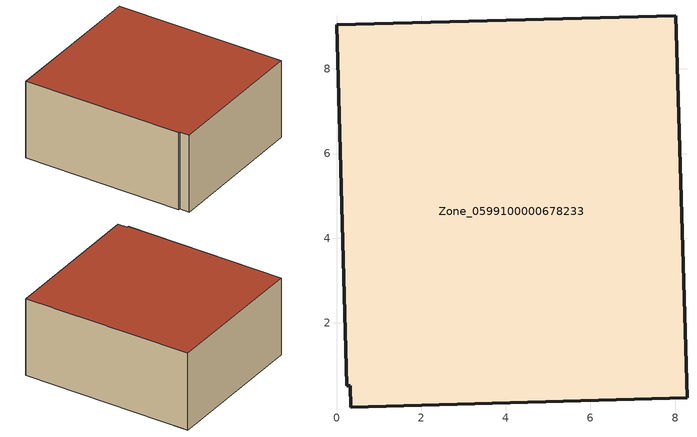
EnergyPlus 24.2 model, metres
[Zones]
Zone_0599100000678233
 floor ground (C_G): 0.32,0.51 0.24,0.51 0,9.04 8.02,9.26 8.28,0.23 0.34,0 z6.58
 wall outside (C_F): 8.28,0.23 8.02,9.26 0,9.04 0.24,0.51 0.32,0.51 0.34,0 8.28,0.23 z6.58:10.79
 roof outside (C_R): 0.34,0 8.28,0.23 8.02,9.26 0,9.04 0.24,0.51 0.32,0.51 z10.79
[BUILDING]
Pand.0599100000678233: North Axis=0; Terrain=City; Loads Convergence Tolerance Value=0.04; Temperature Convergence Tolerance Value=0.4; Solar Distribution=FullExterior; Maximum Number of Warmup Days=25; Minimum Number of Warmup Days=1
[Site:Location]
Rotterdam.The.Hague.AP_ZH_NLD Design_Conditions: Latitude=51.96; Longitude=4.45; Time Zone=1; Elevation=-4.5
[SITE:GROUNDTEMPERATURE:BUILDINGSURFACE]
18, 18, 18, 18, 18, 18, 18, 18, 18, 18, 18, 18
[MATERIAL] Thermal Absorptance=0.9; Solar Absorptance=0.7; Visible Absorptance=0.7
Name | Roughness | Thickness | Conductivity | Density | Specific Heat
G.D.1965 | MediumSmooth | 0.15 | 1 | 540 | 1210
F.D.1965 | Rough | 0.3 | 0.857143 | 1920 | 840
R.D.1965 | MediumRough | 0.2 | 0.08 | 1500 | 1000
[CONSTRUCTION]
C_G: G.D.1965
C_F: F.D.1965
C_R: R.D.1965
[ZONE]
Zone_0599100000678233: Type=1; Multiplier=1; Ceiling Height=Autocalculate; Volume=Autocalculate; Floor Area=autocalculate; Part of Total Floor Area=Yes
[ZONEINFILTRATION:DESIGNFLOWRATE]
Infil_Zone_0599100000678233: Zone or ZoneList or Space or SpaceList=Zone_0599100000678233; Schedule=AlwaysOn; Design Flow Rate Calculation Method=Flow/Area; Flow Rate per Floor Area=0.0042; Constant Term Coefficient=1; Temperature Term Coefficient=0; Velocity Term Coefficient=0; Velocity Squared Term Coefficient=0
[HVACTEMPLATE:ZONE:IDEALLOADSAIRSYSTEM]
Zone_0599100000678233: Maximum Heating Supply Air Temperature=50; Minimum Cooling Supply Air Temperature=13; Maximum Heating Supply Air Humidity Ratio=0.0156; Minimum Cooling Supply Air Humidity Ratio=0.0077; Heating Limit=NoLimit; Cooling Limit=NoLimit; Dehumidification Control Type=ConstantSensibleHeatRatio; Cooling Sensible Heat Ratio=0.7; Dehumidification Setpoint=60; Humidification Control Type=None; Humidification Setpoint=30; Outdoor Air Method=None; Outdoor Air Flow Rate per Person=0.00944; Outdoor Air Flow Rate per Zone Floor Area=0; Outdoor Air Flow Rate per Zone=0; Demand Controlled Ventilation Type=None; Outdoor Air Economizer Type=NoEconomizer; Heat Recovery Type=None; Sensible Heat Recovery Effectiveness=0.7; Latent Heat Recovery Effectiveness=0.65
[ZONECONTROL:THERMOSTAT]
ThermostatControl_Zone_0599100000678233: Zone or ZoneList=Zone_0599100000678233; Control Type Schedule=DualSetpointControlType; Control 1=Thermostat_Zone_0599100000678233; Temperature Difference Between Cutout And Setpoint=0
[THERMOSTATSETPOINT:DUALSETPOINT]
Thermostat_Zone_0599100000678233: Heating Setpoint Temperature Schedule=HeatingSetpoint_Zone_0599100000678233; Cooling Setpoint Temperature Schedule=CoolingSetpoint_Zone_0599100000678233
[SCHEDULE:COMPACT]
HeatingSetpoint_Zone_0599100000678233: Through: 12/31, For: AllDays, Until: 24:00, 21
CoolingSetpoint_Zone_0599100000678233: Through: 12/31, For: AllDays, Until: 24:00, 24
DualSetpointControlType: Through: 12/31, For: AllDays, Until: 24:00, 4
AlwaysOn: Through: 12/31, For: AllDays, Until: 24:00, 1
